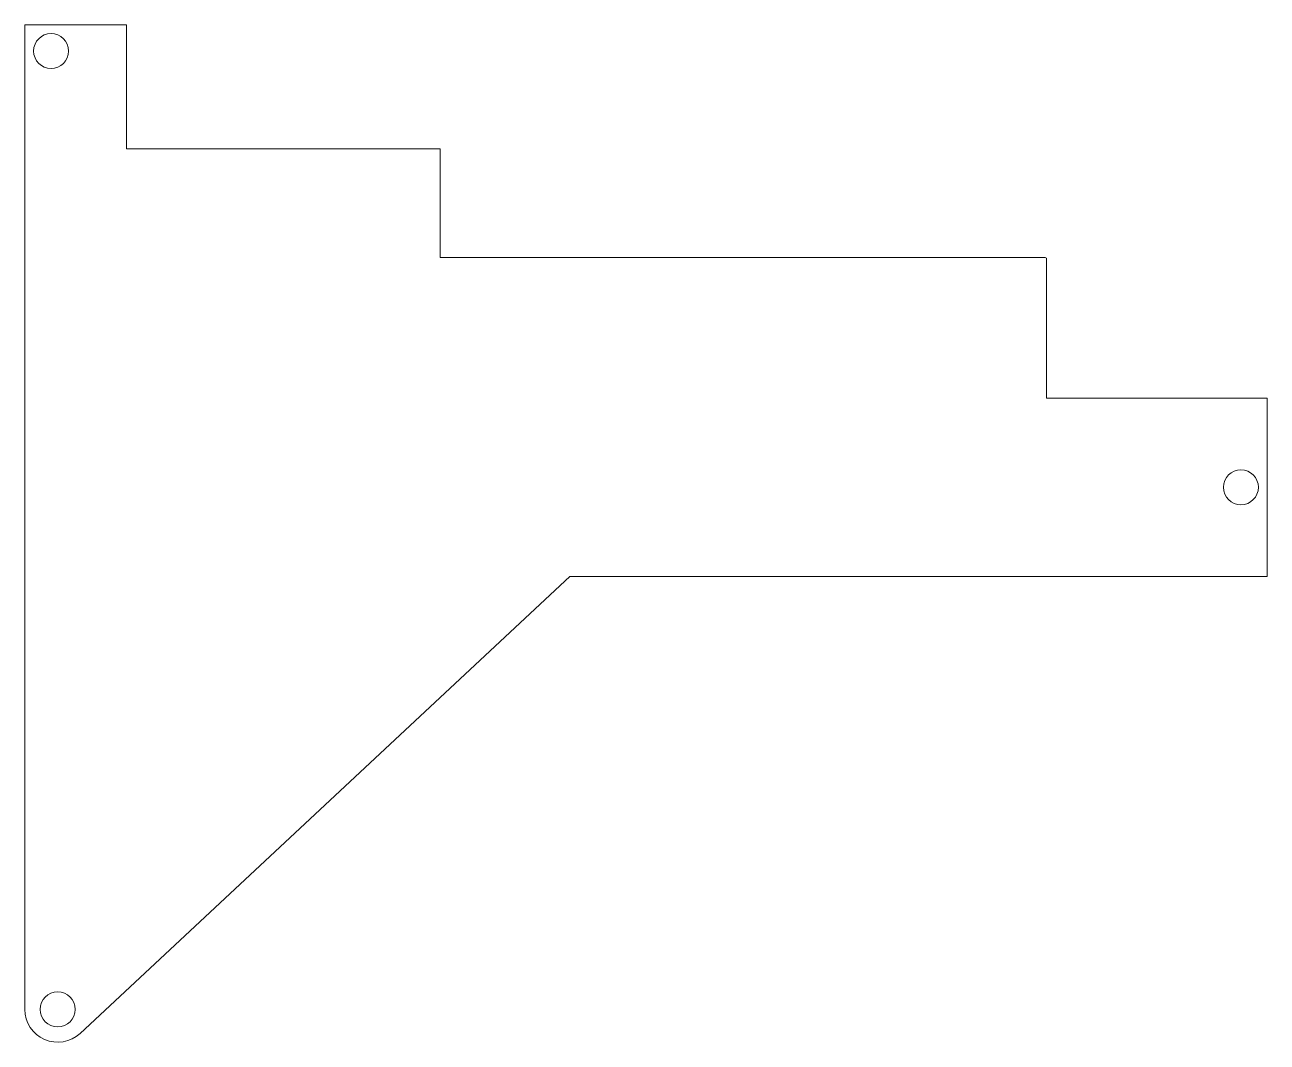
# Model space of a CAD drawing. Header units: inches. Extents: x 0 to 3.79, y -3.1 to 0.
import ezdxf

# ---------------------------------------------------------------- set-up
doc = ezdxf.new("R2010")
doc.units = ezdxf.units.IN
doc.header["$MEASUREMENT"] = 0

msp = doc.modelspace()

# ---------------------------------------------------------------- linework, layer by layer
at = {"color": 7, "linetype": 'Continuous', "lineweight": 15}
for p, q in [((0, 0), (0.31, 0)), ((0, -3.0009), (0, 0)), ((0.31, 0), (0.31, -0.3775)), ((0.31, -0.3775), (1.265, -0.3775)), ((1.265, -0.7095), (1.265, -0.3775)), ((3.1088, -0.7095), (1.265, -0.7095)), ((3.1128, -0.7117), (3.1088, -0.7095)), ((3.1128, -1.1379), (3.1128, -0.7117)), ((3.785, -1.1379), (3.1128, -1.1379)), ((3.785, -1.1379), (3.785, -1.6812)), ((1.6607, -1.6812), (0.1682, -3.074)), ((3.785, -1.6812), (1.6607, -1.6812))]:
    msp.add_line(p, q, dxfattribs=at)
for centre, radius in [((0.08, -0.08), 0.0532), ((3.705, -1.4096), 0.0532), ((0.1, -3.0009), 0.0533)]:
    msp.add_circle(centre, radius, dxfattribs=at)
msp.add_arc((0.1, -3.0009), 0.1, 180, 313.0191, dxfattribs=at)

doc.saveas('drawing.dxf')
